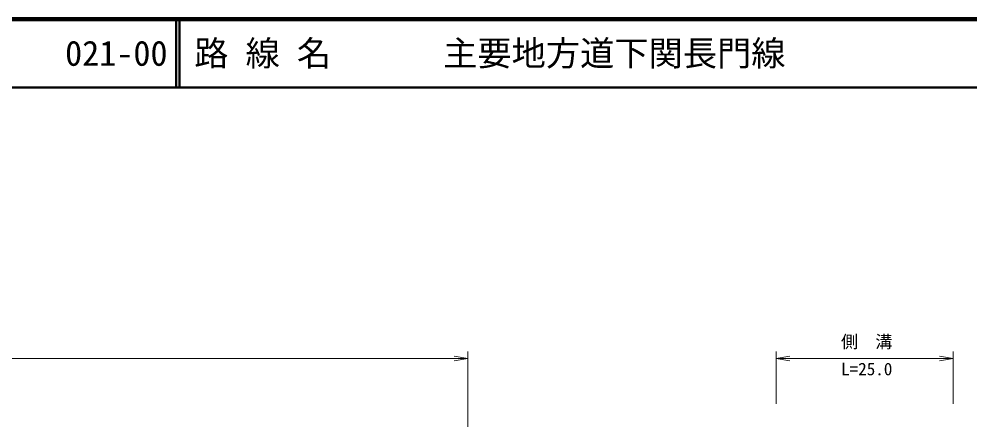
# Model space of a CAD drawing. Units: millimetres, scale not verified. Extents: x 40000 to 680000, y 20000 to 380000.
# Drawn here: x 154790 to 293680, y 320400 to 380000 of the extents above; entities that cross this region are included whole.
import ezdxf
from ezdxf.enums import TextEntityAlignment as Align

# ---------------------------------------------------------------- set-up
doc = ezdxf.new("R2010")
doc.units = ezdxf.units.MM
doc.header["$LTSCALE"] = 1000
for name, color, linetype, lineweight in [('M-STR-HTXT', 7, 'Continuous', 13), ('M-TTL', 2, 'Continuous', 140), ('M-TTL-LINE', 7, 'Continuous', 50)]:
    doc.layers.add(name, color=color, linetype=linetype, lineweight=lineweight)
doc.layers.add('M-TTL-TXT', color=7, linetype='Continuous')
doc.styles.add('ＭＳ ゴシック', font='')
doc.styles.get('ＭＳ ゴシック').set_extended_font_data('MS Gothic')

# ---------------------------------------------------------------- blocks, each defined once
blk = doc.blocks.new('open_arrow')
at = {"color": 0, "linetype": 'Continuous', "lineweight": -2}
blk.add_lwpolyline([(7.5, 1.25), (0, 0), (7.5, -1.25)], dxfattribs=at)

msp = doc.modelspace()

# ---------------------------------------------------------------- linework, layer by layer
at = {"layer": 'M-STR-HTXT'}
for p, q in [((220361, 320400), (220361, 331411)), ((265368, 323800), (265368, 331411)), ((291230, 323800), (291230, 331411)), ((73306, 330411), (220361, 330411)), ((265368, 330411), (291230, 330411))]:
    msp.add_line(p, q, dxfattribs=at)
at = {"layer": 'M-TTL'}
msp.add_line((680000, 380000), (40000, 380000), dxfattribs=at)
at = {"layer": 'M-TTL-LINE'}
for p, q in [((177750, 380000), (177750, 370000)), ((178250, 380000), (178250, 370000)), ((40000, 370000), (680000, 370000))]:
    msp.add_line(p, q, dxfattribs=at)

# ---------------------------------------------------------------- block references
at = {"layer": 'M-STR-HTXT', "xscale": 267, "yscale": 267, "rotation": 180}
for p in [(220361, 330411), (291230, 330411)]:
    msp.add_blockref('open_arrow', p, dxfattribs=at)
at = {"layer": 'M-STR-HTXT', "xscale": 267, "yscale": 267}
msp.add_blockref('open_arrow', (265368, 330411), dxfattribs=at)

# ---------------------------------------------------------------- texts
at = {"layer": 'M-STR-HTXT', "style": 'ＭＳ ゴシック'}
for s, p in [('側\u3000溝', (278600, 331400)), ('L=25.0', (278600, 327400))]:
    msp.add_text(s, height=1833, dxfattribs=at).set_placement(p, align=Align.BOTTOM_CENTER)
at = {"layer": 'M-TTL-TXT', "style": 'ＭＳ ゴシック'}
for s, p in [('021-00', (161521, 375000)), ('路 線 名', (180380, 375000)), ('主要地方道下関長門線', (216734, 375000))]:
    msp.add_text(s, height=3666, dxfattribs=at).set_placement(p, align=Align.MIDDLE_LEFT)

doc.saveas('drawing.dxf')
